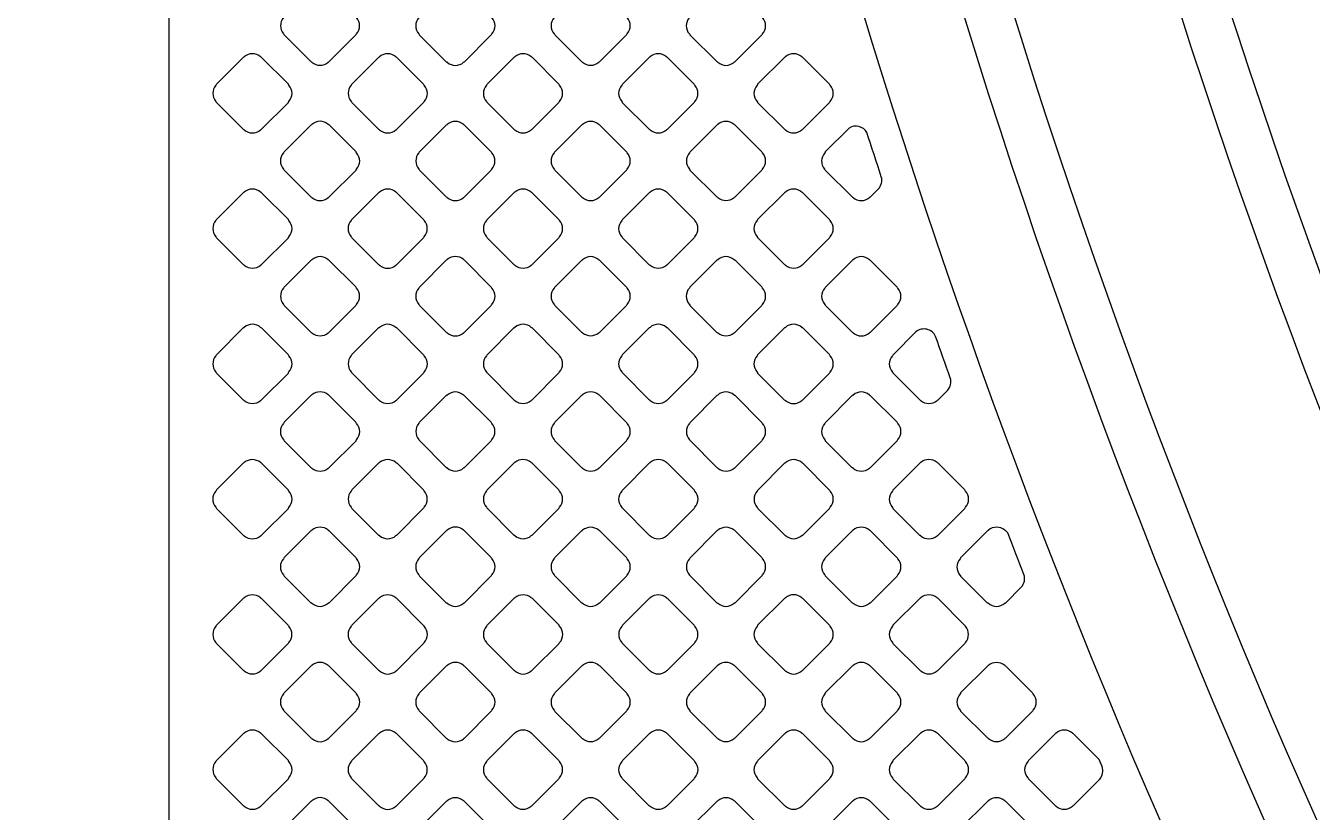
# Model space of a CAD drawing. Extents: x 3811 to 4077, y -444 to -307.
# Drawn here: x 3987.321 to 3989.37, y -382.021 to -380.767 of the extents above; entities that cross this region are included whole.
import ezdxf

# ---------------------------------------------------------------- set-up
doc = ezdxf.new("R2010")
doc.units = 0
doc.layers.add('gbr-dxf', color=7, linetype='Continuous')
doc.layers.add('gbr-outline-dxf', color=2, linetype='Continuous')

msp = doc.modelspace()

# ---------------------------------------------------------------- linework, layer by layer
at = {"layer": 'gbr-dxf', "linetype": 'Continuous'}
for points in [[(3993.6099, -386.9022), (3991.0686, -384.3609, -0.042133), (3991.0645, -384.356, -0.16673), (3988.6028, -377.1817, -0.014135)], [(3988.679, -377.1817, 0.166721), (3991.1243, -384.3089), (3993.665, -386.8495, -0.01212)], [(3993.4269, -387.1704), (3990.7866, -384.53, -0.042015), (3990.7825, -384.5252, -0.166954), (3988.2913, -377.2725, -0.014027)], [(3988.3675, -377.2741, 0.16691), (3990.8424, -384.478), (3993.4788, -387.1145, -0.019676)], [(3993.7833, -386.6367), (3991.2677, -384.1211, -0.042856), (3991.2635, -384.1162, -0.165958), (3988.952, -377.3438, -0.01087)], [(3989.0282, -377.3452, 0.165913), (3991.3235, -384.0691), (3993.8351, -386.5808, -0.019676)], [(3993.9448, -386.3878), (3991.3972, -383.8402, -0.041025), (3991.3892, -383.8307, -0.164875), (3989.2299, -377.4605, -0.009972)], [(3988.1417, -377.5333, 0.012838), (3988.1709, -378.1463, -0.017977), (3988.171, -378.148, 0.148382), (3990.668, -384.6266), (3990.6683, -384.627, 0.019899), (3990.6785, -384.6381, -0.01365), (3990.6793, -384.639), (3990.8889, -384.8486, -0.018805), (3990.8901, -384.8498, 0.111695), (3990.9927, -384.9145, -0.017124), (3990.9942, -384.9151, -0.221605), (3991.1157, -385.0364, -0.020682), (3991.1164, -385.0382, 0.111689), (3991.1812, -385.1408, -0.023293), (3991.1826, -385.1424), (3991.8784, -385.8383, -0.012841)], [(3991.5423, -385.9589), (3990.5294, -385.0365, -0.031164), (3990.5271, -385.0344), (3990.1916, -384.7288, -0.044523), (3990.1883, -384.7258), (3989.2888, -383.9066, -0.035323), (3989.2862, -383.9042), (3987.639, -382.4041, -0.015038), (3987.638, -382.4032, -0.209951), (3987.5494, -382.204, -0.013835), (3987.5494, -382.2029), (3987.5494, -382.1692, -0.022988), (3987.5494, -382.167), (3987.5494, -381.3079, -0.016316), (3987.5494, -381.3064, -0.01633), (3987.5494, -381.3049), (3987.5494, -380.4458, -0.016316)]]:
    msp.add_lwpolyline(points, format="xyb", dxfattribs=at)
for points in [[(3987.7319, -380.7804, -0.104392), (3987.7329, -380.7822), (3987.7753, -380.8246, -0.10046), (3987.777, -380.8256, 0.379451), (3987.8029, -380.8256, -0.096117), (3987.8046, -380.8246), (3987.8471, -380.7821, -0.095796), (3987.8481, -380.7805, 0.378779), (3987.8481, -380.7545, -0.091952), (3987.8472, -380.753), (3987.8045, -380.7104, -0.096527), (3987.8029, -380.7094, 0.37947), (3987.7769, -380.7094, -0.096458), (3987.7753, -380.7104), (3987.7329, -380.7528, -0.096627), (3987.7319, -380.7545, 0.379731)], [(3987.9472, -380.7805, -0.104392), (3987.9483, -380.7823), (3987.9908, -380.8248, -0.100151), (3987.9925, -380.8258, 0.37981), (3988.0185, -380.8258, -0.095956), (3988.0201, -380.8248), (3988.0627, -380.7822, -0.096332), (3988.0637, -380.7805, 0.37981), (3988.0637, -380.7545, -0.108153), (3988.0626, -380.7527), (3988.0201, -380.7102, -0.096111), (3988.0185, -380.7092, 0.379731), (3987.9925, -380.7092, -0.096458), (3987.9909, -380.7102), (3987.9482, -380.7528, -0.096627), (3987.9472, -380.7545, 0.379731)], [(3988.1628, -380.7805, -0.083317), (3988.1637, -380.7819), (3988.2064, -380.8246, -0.096111), (3988.2081, -380.8256, 0.379451), (3988.234, -380.8256, -0.09601), (3988.2356, -380.8246), (3988.2782, -380.7821, -0.095796), (3988.2792, -380.7804, 0.378779), (3988.2792, -380.7545, -0.09601), (3988.2782, -380.7529), (3988.2357, -380.7104, -0.10077), (3988.234, -380.7094, 0.37947), (3988.208, -380.7094, -0.096458), (3988.2064, -380.7104), (3988.1638, -380.7529, -0.096627), (3988.1628, -380.7545, 0.379731)], [(3988.3782, -380.7805, -0.087848), (3988.3791, -380.782), (3988.4219, -380.8247, -0.10046), (3988.4236, -380.8257, 0.37981), (3988.4495, -380.8257, -0.096625), (3988.4512, -380.8247), (3988.4938, -380.7821, -0.096111), (3988.4948, -380.7805, 0.37981), (3988.4948, -380.7545, -0.09253), (3988.4938, -380.7529), (3988.4511, -380.7102, -0.096423), (3988.4495, -380.7093, 0.379731), (3988.4235, -380.7093, -0.096458), (3988.4219, -380.7102), (3988.3792, -380.7529, -0.096627), (3988.3782, -380.7545, 0.379731)], [(3987.624, -380.8882, -0.100082), (3987.625, -380.89), (3987.6676, -380.9325, -0.095895), (3987.6692, -380.9335, 0.378747), (3987.6951, -380.9335, -0.09601), (3987.6968, -380.9325), (3987.7394, -380.8898, -0.096227), (3987.7404, -380.8882, 0.379422), (3987.7404, -380.8622, -0.096458), (3987.7394, -380.8606), (3987.6969, -380.8181, -0.100499), (3987.6952, -380.8171, 0.379731), (3987.6692, -380.8171, -0.096458), (3987.6676, -380.8181), (3987.625, -380.8606, -0.096627), (3987.6241, -380.8623, 0.3795)], [(3987.8396, -380.8881, -0.103999), (3987.8406, -380.8899), (3987.8831, -380.9325, -0.099849), (3987.8848, -380.9335, 0.37889), (3987.9108, -380.9334, -0.096117), (3987.9124, -380.9325), (3987.9549, -380.8899, -0.095895), (3987.9559, -380.8883, 0.379201), (3987.9559, -380.8623, -0.092348), (3987.9549, -380.8608), (3987.9123, -380.8181, -0.096111), (3987.9106, -380.8171, 0.379731), (3987.8846, -380.8171, -0.096458), (3987.883, -380.8181), (3987.8406, -380.8605, -0.096627), (3987.8396, -380.8622, 0.3795)], [(3988.055, -380.8883, -0.096625), (3988.056, -380.89), (3988.0984, -380.9323, -0.107961), (3988.1002, -380.9334, 0.37981), (3988.1262, -380.9334, -0.095956), (3988.1278, -380.9324), (3988.1705, -380.8898, -0.096332), (3988.1714, -380.8882, 0.37981), (3988.1714, -380.8622, -0.10047), (3988.1704, -380.8605), (3988.1281, -380.8181, -0.10399), (3988.1263, -380.8171, 0.379731), (3988.1003, -380.8171, -0.096458), (3988.0987, -380.8181), (3988.056, -380.8607, -0.096627), (3988.055, -380.8624, 0.379731)], [(3988.2705, -380.8882, -0.083317), (3988.2714, -380.8896), (3988.3142, -380.9324, -0.096627), (3988.3159, -380.9334, 0.37981), (3988.3418, -380.9334, -0.096625), (3988.3435, -380.9324), (3988.386, -380.8899, -0.096111), (3988.387, -380.8883, 0.37981), (3988.387, -380.8623, -0.096458), (3988.386, -380.8607), (3988.3434, -380.8181, -0.100499), (3988.3417, -380.8171, 0.379731), (3988.3157, -380.8171, -0.096458), (3988.3141, -380.8181), (3988.2715, -380.8606, -0.096627), (3988.2705, -380.8622, 0.379731)], [(3988.486, -380.8883, -0.087613), (3988.487, -380.8898), (3988.5296, -380.9324, -0.099849), (3988.5313, -380.9334, 0.37889), (3988.5572, -380.9334, -0.096117), (3988.5589, -380.9324), (3988.6015, -380.8898, -0.095895), (3988.6025, -380.8881, 0.379201), (3988.6025, -380.8622, -0.092348), (3988.6015, -380.8606), (3988.559, -380.8181, -0.096111), (3988.5573, -380.8171, 0.379731), (3988.5313, -380.8171, -0.096458), (3988.5297, -380.8181), (3988.487, -380.8607, -0.096627), (3988.4861, -380.8624, 0.3795)], [(3987.7317, -380.996, -0.096625), (3987.7327, -380.9976), (3987.7754, -381.0403, -0.092233), (3987.777, -381.0413, 0.379308), (3987.8029, -381.0413, -0.09601), (3987.8045, -381.0403), (3987.8472, -380.9977, -0.095916), (3987.8482, -380.996, 0.378952), (3987.8482, -380.9701, -0.099971), (3987.8472, -380.9684), (3987.8045, -380.9256, -0.088207), (3987.803, -380.9247, 0.37947), (3987.777, -380.9247, -0.096458), (3987.7754, -380.9257), (3987.7327, -380.9684, -0.096627), (3987.7317, -380.97, 0.379731)], [(3987.9474, -380.9959, -0.104473), (3987.9484, -380.9977), (3987.9908, -381.0402, -0.100073), (3987.9925, -381.0412, 0.378747), (3988.0185, -381.0411, -0.09601), (3988.0201, -381.0402), (3988.0626, -380.9976, -0.096227), (3988.0636, -380.996, 0.379422), (3988.0636, -380.97, -0.09253), (3988.0626, -380.9685), (3988.0201, -380.9259, -0.096423), (3988.0184, -380.9249, 0.379731), (3987.9925, -380.9249, -0.096458), (3987.9908, -380.9259), (3987.9484, -380.9683, -0.096857), (3987.9474, -380.97, 0.3795)], [(3988.1628, -380.996, -0.108153), (3988.1638, -380.9978), (3988.2062, -381.0402, -0.104311), (3988.208, -381.0413, 0.37981), (3988.234, -381.0413, -0.096625), (3988.2356, -381.0403), (3988.2783, -380.9977, -0.096111), (3988.2792, -380.996, 0.37981), (3988.2792, -380.97, -0.104293), (3988.2782, -380.9682), (3988.2358, -380.9259, -0.108515), (3988.2339, -380.9248, 0.379731), (3988.208, -380.9248, -0.096458), (3988.2063, -380.9258), (3988.1638, -380.9683, -0.096627), (3988.1628, -380.97, 0.379731)], [(3988.3784, -380.996, -0.083317), (3988.3792, -380.9974), (3988.4219, -381.0401, -0.096111), (3988.4236, -381.0411, 0.379308), (3988.4495, -381.0411, -0.09601), (3988.4512, -381.0402), (3988.4937, -380.9976, -0.096227), (3988.4947, -380.996, 0.378952), (3988.4947, -380.97, -0.095968), (3988.4937, -380.9684), (3988.4512, -380.9259, -0.10077), (3988.4495, -380.9249, 0.37947), (3988.4235, -380.9249, -0.096458), (3988.4219, -380.9259), (3988.3793, -380.9684, -0.096627), (3988.3784, -380.9701, 0.379731)], [(3988.5937, -380.996, -0.087613), (3988.5946, -380.9975), (3988.6374, -381.0402, -0.100073), (3988.6391, -381.0412, 0.378934), (3988.665, -381.0412, -0.096157), (3988.6667, -381.0403), (3988.6794, -381.0276), (3988.6794, -381.0276, 0.264088), (3988.684, -381.0083, -0.001585), (3988.661, -380.9375, 0.417388), (3988.6326, -380.9305), (3988.5947, -380.9684, -0.096627), (3988.5938, -380.9701, 0.3795)], [(3987.6241, -381.1037, -0.096625), (3987.625, -381.1053), (3987.6677, -381.148, -0.092233), (3987.6693, -381.1489, 0.37981), (3987.6953, -381.1489, -0.095956), (3987.6969, -381.148), (3987.7394, -381.1055, -0.096332), (3987.7404, -381.1038, 0.37981), (3987.7404, -381.0779, -0.10047), (3987.7394, -381.0761), (3987.6969, -381.0337, -0.10399), (3987.6951, -381.0326, 0.379731), (3987.6691, -381.0326, -0.096458), (3987.6675, -381.0336), (3987.625, -381.076, -0.096627), (3987.6241, -381.0777, 0.379731)], [(3987.8395, -381.1038, -0.100076), (3987.8405, -381.1055), (3987.8831, -381.148, -0.096328), (3987.8847, -381.149, 0.379422), (3987.9107, -381.1489, -0.095973), (3987.9123, -381.148), (3987.9549, -381.1053, -0.096332), (3987.9559, -381.1037, 0.379308), (3987.9559, -381.0778, -0.095968), (3987.9549, -381.0761), (3987.9124, -381.0336, -0.100093), (3987.9107, -381.0326, 0.37947), (3987.8848, -381.0326, -0.096723), (3987.8831, -381.0336), (3987.8406, -381.0762, -0.096627), (3987.8396, -381.0778, 0.379357)], [(3988.055, -381.1037, -0.092139), (3988.056, -381.1053), (3988.0986, -381.1479, -0.104264), (3988.1004, -381.1489, 0.37981), (3988.1263, -381.1489, -0.096625), (3988.128, -381.1479), (3988.1705, -381.1055, -0.096111), (3988.1714, -381.1038, 0.37981), (3988.1714, -381.0778, -0.088014), (3988.1705, -381.0764), (3988.1277, -381.0336, -0.092623), (3988.1261, -381.0326, 0.379731), (3988.1002, -381.0326, -0.096458), (3988.0985, -381.0336), (3988.056, -381.0761, -0.096627), (3988.055, -381.0778, 0.379731)], [(3988.2705, -381.1039, -0.096625), (3988.2715, -381.1055), (3988.3139, -381.1479, -0.107961), (3988.3158, -381.1489, 0.37981), (3988.3417, -381.1489, -0.095956), (3988.3434, -381.1479), (3988.386, -381.1053, -0.096332), (3988.387, -381.1037, 0.37981), (3988.387, -381.0777, -0.10047), (3988.386, -381.076), (3988.3436, -381.0336, -0.10399), (3988.3418, -381.0326, 0.379731), (3988.3158, -381.0326, -0.096458), (3988.3142, -381.0336), (3988.2715, -381.0762, -0.096627), (3988.2705, -381.0779, 0.379731)], [(3988.4861, -381.1037, -0.083317), (3988.4869, -381.1051), (3988.5298, -381.1479, -0.096111), (3988.5314, -381.1489, 0.379308), (3988.5573, -381.1489, -0.09601), (3988.559, -381.148), (3988.6015, -381.1054, -0.096227), (3988.6025, -381.1038, 0.378952), (3988.6025, -381.0779, -0.095968), (3988.6015, -381.0762), (3988.5589, -381.0336, -0.10077), (3988.5572, -381.0326, 0.37947), (3988.5312, -381.0326, -0.096458), (3988.5296, -381.0336), (3988.487, -381.0761, -0.096627), (3988.4861, -381.0778, 0.379731)], [(3987.7319, -381.2115, -0.095968), (3987.7328, -381.2131), (3987.7754, -381.2557, -0.092398), (3987.777, -381.2567, 0.378952), (3987.8029, -381.2567, -0.095506), (3987.8046, -381.2557), (3987.8471, -381.2132, -0.096227), (3987.8481, -381.2115, 0.379422), (3987.8481, -381.1856, -0.100399), (3987.8471, -381.1838), (3987.8047, -381.1415, -0.10437), (3987.8029, -381.1404, 0.379731), (3987.7769, -381.1404, -0.096458), (3987.7753, -381.1414), (3987.7329, -381.1839, -0.096627), (3987.7319, -381.1855, 0.379357)], [(3987.9472, -381.2115, -0.096475), (3987.9482, -381.2132), (3987.9909, -381.2558, -0.092289), (3987.9925, -381.2568, 0.37981), (3988.0185, -381.2568, -0.096625), (3988.0201, -381.2558), (3988.0627, -381.2132, -0.096111), (3988.0637, -381.2116, 0.37981), (3988.0637, -381.1856, -0.100585), (3988.0627, -381.1839), (3988.02, -381.1412, -0.088202), (3988.0185, -381.1402, 0.379731), (3987.9925, -381.1402, -0.096458), (3987.9909, -381.1412), (3987.9482, -381.1839, -0.096627), (3987.9472, -381.1855, 0.379731)], [(3988.1628, -381.2115, -0.092162), (3988.1638, -381.2131), (3988.2063, -381.2556, -0.103673), (3988.2081, -381.2566, 0.37889), (3988.234, -381.2566, -0.096117), (3988.2356, -381.2557), (3988.2782, -381.2131, -0.095895), (3988.2792, -381.2115, 0.379201), (3988.2791, -381.1855, -0.087784), (3988.2782, -381.1841), (3988.2355, -381.1414, -0.092233), (3988.234, -381.1404, 0.379731), (3988.208, -381.1404, -0.096458), (3988.2064, -381.1414), (3988.1638, -381.1839, -0.096627), (3988.1628, -381.1856, 0.3795)], [(3988.3782, -381.2116, -0.096625), (3988.3792, -381.2132), (3988.4217, -381.2557, -0.107961), (3988.4236, -381.2567, 0.37981), (3988.4495, -381.2567, -0.095956), (3988.4512, -381.2558), (3988.4938, -381.2131, -0.096332), (3988.4948, -381.2115, 0.37981), (3988.4948, -381.1855, -0.10047), (3988.4938, -381.1838), (3988.4513, -381.1413, -0.10399), (3988.4495, -381.1403, 0.379731), (3988.4235, -381.1403, -0.096458), (3988.4219, -381.1413), (3988.3792, -381.1839, -0.096627), (3988.3782, -381.1856, 0.379731)], [(3988.5939, -381.2116, -0.083328), (3988.5948, -381.213), (3988.6376, -381.2558, -0.096332), (3988.6392, -381.2567, 0.379451), (3988.6652, -381.2568, -0.096117), (3988.6668, -381.2558), (3988.7094, -381.2132, -0.095796), (3988.7103, -381.2116, 0.378779), (3988.7103, -381.1857, -0.09601), (3988.7094, -381.184), (3988.6667, -381.1414, -0.10077), (3988.665, -381.1404, 0.37947), (3988.639, -381.1404, -0.096458), (3988.6374, -381.1414), (3988.5949, -381.1839, -0.096627), (3988.5939, -381.1856, 0.379731)], [(3987.624, -381.3193, -0.107964), (3987.6251, -381.3212), (3987.6674, -381.3635, -0.103923), (3987.6692, -381.3645, 0.378747), (3987.6951, -381.3645, -0.09601), (3987.6968, -381.3635), (3987.7394, -381.3209, -0.096227), (3987.7404, -381.3192, 0.379422), (3987.7404, -381.2933, -0.10451), (3987.7393, -381.2915), (3987.6971, -381.2492, -0.107961), (3987.6952, -381.2481, 0.379731), (3987.6692, -381.2481, -0.096458), (3987.6676, -381.2491), (3987.625, -381.2917, -0.096627), (3987.6241, -381.2933, 0.3795)], [(3987.8396, -381.2932, 0.379249), (3987.8396, -381.3192, -0.096475), (3987.8406, -381.3208), (3987.8832, -381.3635, -0.092289), (3987.8848, -381.3645, 0.37981), (3987.9108, -381.3645, -0.096625), (3987.9124, -381.3635), (3987.9549, -381.321, -0.096111), (3987.9559, -381.3194, 0.379451), (3987.9559, -381.2934, -0.100402), (3987.9549, -381.2917), (3987.9124, -381.2491, -0.104101), (3987.9106, -381.2481, 0.378939), (3987.8847, -381.2481, -0.096614), (3987.883, -381.2491), (3987.8405, -381.2916, -0.096195)], [(3988.055, -381.3194, -0.087946), (3988.0559, -381.3208), (3988.0985, -381.3635, -0.100093), (3988.1002, -381.3645, 0.379422), (3988.1262, -381.3644, -0.096625), (3988.1278, -381.3635), (3988.1705, -381.3208, -0.096111), (3988.1714, -381.3192, 0.379308), (3988.1715, -381.2933, -0.092315), (3988.1705, -381.2917), (3988.1279, -381.2491, -0.096527), (3988.1263, -381.2481, 0.37947), (3988.1003, -381.2481, -0.096458), (3988.0987, -381.2491), (3988.056, -381.2918, -0.096627), (3988.055, -381.2934, 0.379357)], [(3988.2705, -381.3192, -0.092162), (3988.2715, -381.3208), (3988.3141, -381.3634, -0.103673), (3988.3159, -381.3645, 0.37889), (3988.3418, -381.3645, -0.096117), (3988.3435, -381.3635), (3988.386, -381.3209, -0.095895), (3988.387, -381.3193, 0.379201), (3988.387, -381.2934, -0.087784), (3988.386, -381.2919), (3988.3432, -381.2491, -0.092233), (3988.3417, -381.2481, 0.379731), (3988.3157, -381.2481, -0.096458), (3988.3141, -381.2491), (3988.2715, -381.2916, -0.096627), (3988.2705, -381.2933, 0.3795)], [(3988.4861, -381.3194, -0.096625), (3988.487, -381.321), (3988.5295, -381.3635, -0.107817), (3988.5314, -381.3646, 0.37981), (3988.5574, -381.3646, -0.096625), (3988.559, -381.3636), (3988.6016, -381.321, -0.096111), (3988.6026, -381.3193, 0.37981), (3988.6026, -381.2934, -0.100399), (3988.6016, -381.2916), (3988.5591, -381.2491, -0.10437), (3988.5573, -381.2481, 0.379731), (3988.5313, -381.2481, -0.096458), (3988.5297, -381.2491), (3988.487, -381.2918, -0.096627), (3988.4861, -381.2934, 0.379731)], [(3988.7017, -381.3194, -0.083636), (3988.7026, -381.3208), (3988.7453, -381.3635, -0.096539), (3988.7469, -381.3645, 0.378676), (3988.7729, -381.3645, -0.096261), (3988.7745, -381.3635), (3988.7895, -381.3485, 0.270693), (3988.7939, -381.3288, -0.0015), (3988.7704, -381.2626, 0.496492), (3988.7392, -381.2552), (3988.7027, -381.2918, -0.096857), (3988.7017, -381.2934, 0.3795)], [(3987.7317, -381.427, -0.104392), (3987.7328, -381.4288), (3987.7752, -381.4713, -0.100151), (3987.777, -381.4723, 0.37981), (3987.8029, -381.4723, -0.095956), (3987.8046, -381.4713), (3987.8472, -381.4287, -0.096111), (3987.8482, -381.4271, 0.37981), (3987.8482, -381.4011, -0.108195), (3987.8471, -381.3992), (3987.8046, -381.3567, -0.096857), (3987.803, -381.3558, 0.379731), (3987.777, -381.3558, -0.096458), (3987.7754, -381.3567), (3987.7327, -381.3994, -0.096627), (3987.7317, -381.4011, 0.379731)], [(3987.9474, -381.427, -0.096625), (3987.9484, -381.4286), (3987.9909, -381.4712, -0.092233), (3987.9925, -381.4722, 0.37981), (3988.0185, -381.4722, -0.095956), (3988.0201, -381.4712), (3988.0626, -381.4287, -0.096332), (3988.0636, -381.427, 0.37981), (3988.0636, -381.4011, -0.10047), (3988.0626, -381.3994), (3988.0202, -381.357, -0.10399), (3988.0184, -381.356, 0.379731), (3987.9925, -381.356, -0.096458), (3987.9908, -381.3569), (3987.9484, -381.3994, -0.096627), (3987.9474, -381.401, 0.379731)], [(3988.1628, -381.401, 0.37947), (3988.1628, -381.427, -0.100399), (3988.1638, -381.4287), (3988.2064, -381.4713, -0.096627), (3988.208, -381.4723, 0.37981), (3988.234, -381.4723, -0.096625), (3988.2356, -381.4713), (3988.2783, -381.4287, -0.096111), (3988.2792, -381.427, 0.379308), (3988.2793, -381.4011, -0.096507), (3988.2783, -381.3995), (3988.2357, -381.3568, -0.10077), (3988.2339, -381.3558, 0.379), (3988.208, -381.3558, -0.095968), (3988.2064, -381.3568), (3988.1638, -381.3994, -0.096527)], [(3988.3783, -381.4271, -0.092052), (3988.3793, -381.4286), (3988.4219, -381.4713, -0.103923), (3988.4237, -381.4723, 0.378747), (3988.4496, -381.4723, -0.09601), (3988.4513, -381.4713), (3988.4938, -381.4288, -0.096227), (3988.4948, -381.4271, 0.379422), (3988.4948, -381.4012, -0.088014), (3988.4939, -381.3997), (3988.4511, -381.3569, -0.092233), (3988.4495, -381.3559, 0.379731), (3988.4235, -381.3559, -0.096458), (3988.4219, -381.3569), (3988.3793, -381.3995, -0.096627), (3988.3784, -381.4011, 0.3795)], [(3988.5939, -381.4272, -0.096117), (3988.5948, -381.4288), (3988.6373, -381.4712, -0.10771), (3988.6391, -381.4723, 0.379201), (3988.6651, -381.4723, -0.095956), (3988.6667, -381.4713), (3988.7093, -381.4287, -0.096332), (3988.7103, -381.427, 0.379308), (3988.7103, -381.4011, -0.100076), (3988.7093, -381.3994), (3988.6669, -381.357, -0.10417), (3988.6651, -381.3559, 0.37947), (3988.6392, -381.3559, -0.096458), (3988.6375, -381.3569), (3988.5949, -381.3996, -0.096627), (3988.5939, -381.4012, 0.3795)], [(3987.6239, -381.5348, -0.104392), (3987.625, -381.5366), (3987.6674, -381.5791, -0.100151), (3987.6692, -381.5801, 0.37981), (3987.6951, -381.5801, -0.095956), (3987.6968, -381.5791), (3987.7394, -381.5365, -0.096332), (3987.7404, -381.5349, 0.37981), (3987.7404, -381.5089, -0.092348), (3987.7394, -381.5073), (3987.6967, -381.4646, -0.096111), (3987.6951, -381.4637, 0.379731), (3987.6691, -381.4637, -0.096458), (3987.6675, -381.4646), (3987.6249, -381.5072, -0.096627), (3987.6239, -381.5089, 0.379731)], [(3987.8396, -381.5348, -0.108195), (3987.8406, -381.5367), (3987.8829, -381.579, -0.10437), (3987.8847, -381.58, 0.37981), (3987.9107, -381.58, -0.095956), (3987.9123, -381.579), (3987.9549, -381.5364, -0.096332), (3987.9559, -381.5347, 0.37981), (3987.9559, -381.5088, -0.104392), (3987.9549, -381.507), (3987.9126, -381.4647, -0.107961), (3987.9107, -381.4637, 0.379731), (3987.8848, -381.4637, -0.096458), (3987.8831, -381.4646), (3987.8406, -381.5072, -0.096857), (3987.8396, -381.5089, 0.379731)], [(3988.055, -381.5348, -0.083317), (3988.0559, -381.5362), (3988.0987, -381.579, -0.096111), (3988.1004, -381.58, 0.37981), (3988.1263, -381.58, -0.095956), (3988.128, -381.579), (3988.1705, -381.5365, -0.096332), (3988.1714, -381.5348, 0.37981), (3988.1714, -381.5089, -0.096625), (3988.1705, -381.5072), (3988.1279, -381.4646, -0.100151), (3988.1261, -381.4636, 0.379731), (3988.1002, -381.4636, -0.096458), (3988.0985, -381.4646), (3988.056, -381.5072, -0.096627), (3988.055, -381.5088, 0.379731)], [(3988.2705, -381.5089, 0.37947), (3988.2705, -381.5349, -0.088014), (3988.2715, -381.5364), (3988.3142, -381.5791, -0.100499), (3988.3159, -381.5801, 0.37981), (3988.3418, -381.5801, -0.095956), (3988.3435, -381.5791), (3988.3861, -381.5365, -0.096332), (3988.3871, -381.5348, 0.379308), (3988.3871, -381.5089, -0.092052), (3988.3862, -381.5073), (3988.3434, -381.4646, -0.096328), (3988.3418, -381.4636, 0.379), (3988.3159, -381.4636, -0.096507), (3988.3142, -381.4646), (3988.2715, -381.5073, -0.096527)], [(3988.4862, -381.5349, -0.092139), (3988.4871, -381.5365), (3988.5296, -381.5789, -0.104264), (3988.5314, -381.58, 0.379451), (3988.5573, -381.58, -0.096117), (3988.559, -381.579), (3988.6015, -381.5365, -0.095796), (3988.6025, -381.5348, 0.378779), (3988.6025, -381.5089, -0.087715), (3988.6016, -381.5074), (3988.5589, -381.4647, -0.092456), (3988.5573, -381.4637, 0.37947), (3988.5313, -381.4638, -0.096458), (3988.5297, -381.4647), (3988.4872, -381.5073, -0.096627), (3988.4862, -381.5089, 0.379731)], [(3988.7016, -381.5349, -0.095968), (3988.7025, -381.5365), (3988.745, -381.579, -0.107982), (3988.7469, -381.5801, 0.378777), (3988.7728, -381.5801, -0.095862), (3988.7745, -381.5791), (3988.8172, -381.5365, -0.095895), (3988.8181, -381.5348, 0.378387), (3988.8182, -381.5089, -0.09937), (3988.8172, -381.5072), (3988.7746, -381.4646, -0.103673), (3988.7728, -381.4636, 0.379347), (3988.7469, -381.4636, -0.096458), (3988.7452, -381.4646), (3988.7026, -381.5073, -0.096627), (3988.7016, -381.5089, 0.379357)], [(3987.7317, -381.6426, -0.103956), (3987.7328, -381.6444), (3987.7752, -381.6868, -0.100401), (3987.7769, -381.6878, 0.378952), (3987.8028, -381.6878, -0.095866), (3987.8044, -381.6869), (3987.8471, -381.6442, -0.096227), (3987.8481, -381.6426, 0.379422), (3987.8481, -381.6166, -0.09253), (3987.8471, -381.615), (3987.8046, -381.5725, -0.096423), (3987.8029, -381.5715, 0.379731), (3987.7769, -381.5715, -0.096458), (3987.7753, -381.5725), (3987.7327, -381.615, -0.096627), (3987.7317, -381.6167, 0.379357)], [(3987.9472, -381.6425, -0.104392), (3987.9483, -381.6443), (3987.9908, -381.6868, -0.100151), (3987.9925, -381.6878, 0.37981), (3988.0185, -381.6878, -0.095956), (3988.0201, -381.6869), (3988.0627, -381.6442, -0.096332), (3988.0637, -381.6426, 0.37981), (3988.0637, -381.6166, -0.108153), (3988.0626, -381.6148), (3988.0201, -381.5723, -0.096111), (3988.0185, -381.5713, 0.379731), (3987.9925, -381.5713, -0.096458), (3987.9909, -381.5723), (3987.9482, -381.6149, -0.096627), (3987.9472, -381.6166, 0.379731)], [(3988.1629, -381.6425, -0.096625), (3988.1639, -381.6442), (3988.2066, -381.6869, -0.092072), (3988.2082, -381.6878, 0.37981), (3988.2341, -381.6878, -0.096625), (3988.2358, -381.6868), (3988.2783, -381.6443, -0.096111), (3988.2792, -381.6427, 0.37981), (3988.2792, -381.6167, -0.100399), (3988.2782, -381.615), (3988.2357, -381.5725, -0.10437), (3988.2339, -381.5715, 0.379731), (3988.208, -381.5715, -0.096458), (3988.2063, -381.5725), (3988.1639, -381.6149, -0.096627), (3988.1629, -381.6165, 0.379731)], [(3988.3784, -381.6427, -0.087784), (3988.3793, -381.6442), (3988.4218, -381.6868, -0.100476), (3988.4236, -381.6878, 0.37981), (3988.4495, -381.6878, -0.096625), (3988.4512, -381.6868), (3988.4938, -381.6442, -0.096111), (3988.4948, -381.6425, 0.37981), (3988.4948, -381.6166, -0.09253), (3988.4938, -381.615), (3988.4513, -381.5724, -0.096423), (3988.4496, -381.5715, 0.379731), (3988.4237, -381.5715, -0.096458), (3988.422, -381.5724), (3988.3793, -381.6151, -0.096627), (3988.3784, -381.6168, 0.379731)], [(3988.5939, -381.6426, -0.092162), (3988.5948, -381.6441), (3988.6374, -381.6868, -0.103673), (3988.6392, -381.6878, 0.378604), (3988.6651, -381.6878, -0.095862), (3988.6668, -381.6868), (3988.7093, -381.6443, -0.095895), (3988.7103, -381.6426, 0.378387), (3988.7103, -381.6167, -0.087225), (3988.7094, -381.6152), (3988.6666, -381.5724, -0.09197), (3988.665, -381.5714, 0.379347), (3988.639, -381.5715, -0.096458), (3988.6374, -381.5724), (3988.5949, -381.615, -0.096627), (3988.5939, -381.6166, 0.3795)], [(3988.8093, -381.6427, -0.095383), (3988.8103, -381.6443), (3988.8528, -381.6868, -0.107681), (3988.8547, -381.6878, 0.378503), (3988.8806, -381.6878, -0.096031), (3988.8822, -381.6868), (3988.907, -381.6621), (3988.907, -381.662, 0.277846), (3988.9112, -381.6418, -0.001513), (3988.8856, -381.5756), (3988.8825, -381.5725, -0.105123), (3988.8806, -381.5715, 0.379106), (3988.8547, -381.5714, -0.096377), (3988.8531, -381.5724), (3988.8103, -381.6151, -0.096195), (3988.8094, -381.6168, 0.378316)], [(3987.624, -381.7244, 0.37947), (3987.6241, -381.7503, -0.10047), (3987.6251, -381.7521), (3987.6675, -381.7945, -0.096111), (3987.6692, -381.7955, 0.379308), (3987.6951, -381.7955, -0.09601), (3987.6968, -381.7946), (3987.7393, -381.752, -0.096227), (3987.7403, -381.7504, 0.379422), (3987.7403, -381.7244, -0.096458), (3987.7393, -381.7228), (3987.6968, -381.6803, -0.100499), (3987.6951, -381.6793, 0.379357), (3987.6691, -381.6793, -0.096507), (3987.6675, -381.6803), (3987.625, -381.7227, -0.096423)], [(3987.8394, -381.7244, 0.379249), (3987.8394, -381.7503, -0.104392), (3987.8405, -381.7521), (3987.883, -381.7946, -0.100151), (3987.8847, -381.7956, 0.379308), (3987.9106, -381.7957, -0.09601), (3987.9123, -381.7947), (3987.9549, -381.752, -0.096227), (3987.9559, -381.7504, 0.379422), (3987.9559, -381.7244, -0.09253), (3987.9549, -381.7229), (3987.9123, -381.6802, -0.096627), (3987.9106, -381.6792, 0.3795), (3987.8847, -381.6792, -0.096614), (3987.883, -381.6801), (3987.8404, -381.7227, -0.096195)], [(3988.055, -381.7504, -0.096475), (3988.056, -381.7521), (3988.0985, -381.7946, -0.108174), (3988.1004, -381.7956, 0.37981), (3988.1263, -381.7956, -0.096625), (3988.128, -381.7946), (3988.1706, -381.752, -0.096111), (3988.1716, -381.7504, 0.37981), (3988.1716, -381.7244, -0.100399), (3988.1706, -381.7227), (3988.1281, -381.6802, -0.10437), (3988.1263, -381.6792, 0.379731), (3988.1003, -381.6792, -0.096458), (3988.0987, -381.6801), (3988.056, -381.7228, -0.096627), (3988.055, -381.7244, 0.379731)], [(3988.2706, -381.7245, 0.378939), (3988.2706, -381.7504, -0.083226), (3988.2715, -381.7518), (3988.3143, -381.7945, -0.095895), (3988.3159, -381.7955, 0.37889), (3988.3418, -381.7955, -0.096157), (3988.3435, -381.7945), (3988.386, -381.752, -0.096332), (3988.387, -381.7504, 0.37981), (3988.387, -381.7244, -0.096475), (3988.386, -381.7228), (3988.3435, -381.6803, -0.100093), (3988.3418, -381.6793, 0.379228), (3988.3158, -381.6793, -0.096614), (3988.3142, -381.6802), (3988.2716, -381.7228, -0.096539)], [(3988.486, -381.7245, 0.37947), (3988.4861, -381.7504, -0.088014), (3988.487, -381.7519), (3988.5296, -381.7946, -0.101196), (3988.5314, -381.7956, 0.378966), (3988.5573, -381.7956, -0.095528), (3988.5589, -381.7946), (3988.6016, -381.7519, -0.095686), (3988.6026, -381.7503, 0.378381), (3988.6026, -381.7244, -0.092052), (3988.6017, -381.7228), (3988.5589, -381.6801, -0.096527), (3988.5573, -381.6791, 0.379), (3988.5314, -381.6791, -0.095968), (3988.5297, -381.6801), (3988.487, -381.7228, -0.096527)], [(3988.7017, -381.7244, 0.378954), (3988.7017, -381.7504, -0.091476), (3988.7026, -381.7519), (3988.7452, -381.7945, -0.104101), (3988.747, -381.7955, 0.378702), (3988.7729, -381.7955, -0.095487), (3988.7745, -381.7946), (3988.8171, -381.752, -0.095987), (3988.818, -381.7503, 0.379109), (3988.818, -381.7244, -0.088442), (3988.8171, -381.7229), (3988.7744, -381.6802, -0.092233), (3988.7728, -381.6793, 0.379057), (3988.7469, -381.6792, -0.095862), (3988.7452, -381.6802), (3988.7026, -381.7228, -0.095895)], [(3987.7317, -381.8321, 0.379249), (3987.7317, -381.858, -0.10047), (3987.7328, -381.8598), (3987.7753, -381.9024, -0.096111), (3987.777, -381.9033, 0.379308), (3987.8029, -381.9034, -0.09601), (3987.8046, -381.9024), (3987.8471, -381.8598, -0.096227), (3987.8481, -381.8582, 0.379422), (3987.8481, -381.8322, -0.096458), (3987.8471, -381.8306), (3987.8045, -381.788, -0.100824), (3987.8028, -381.787, 0.3795), (3987.7768, -381.787, -0.096614), (3987.7752, -381.788), (3987.7327, -381.8304, -0.096195)], [(3987.9472, -381.8322, 0.378939), (3987.9472, -381.8582, -0.100082), (3987.9482, -381.8599), (3987.9909, -381.9025, -0.096227), (3987.9925, -381.9035, 0.379201), (3988.0185, -381.9035, -0.095956), (3988.0201, -381.9025), (3988.0627, -381.8599, -0.096332), (3988.0637, -381.8582, 0.37981), (3988.0637, -381.8323, -0.096475), (3988.0627, -381.8306), (3988.0199, -381.7878, -0.083596), (3988.0185, -381.7869, 0.3795), (3987.9926, -381.7869, -0.096614), (3987.9909, -381.7879), (3987.9482, -381.8306, -0.096539)], [(3988.1629, -381.8322, 0.37947), (3988.1629, -381.8582, -0.108195), (3988.164, -381.86), (3988.2062, -381.9023, -0.10437), (3988.208, -381.9033, 0.37981), (3988.234, -381.9033, -0.095956), (3988.2356, -381.9024), (3988.2783, -381.8597, -0.096332), (3988.2792, -381.8581, 0.379308), (3988.2793, -381.8321, -0.104185), (3988.2782, -381.8303), (3988.2359, -381.788, -0.108196), (3988.2341, -381.787, 0.379), (3988.2081, -381.787, -0.095968), (3988.2065, -381.788), (3988.1639, -381.8306, -0.096527)], [(3988.3784, -381.8581, -0.083317), (3988.3792, -381.8595), (3988.422, -381.9023, -0.096857), (3988.4237, -381.9033, 0.379057), (3988.4496, -381.9033, -0.096031), (3988.4512, -381.9023), (3988.4938, -381.8598, -0.096206), (3988.4948, -381.8581, 0.378304), (3988.4948, -381.8322, -0.095383), (3988.4938, -381.8306), (3988.4512, -381.788, -0.100401), (3988.4495, -381.787, 0.37947), (3988.4235, -381.787, -0.096458), (3988.4219, -381.788), (3988.3793, -381.8305, -0.096627), (3988.3784, -381.8321, 0.379731)], [(3988.5938, -381.8323, 0.378856), (3988.5938, -381.8582, -0.087715), (3988.5947, -381.8597), (3988.6374, -381.9024, -0.100442), (3988.6391, -381.9034, 0.378702), (3988.6651, -381.9034, -0.095883), (3988.6667, -381.9024), (3988.7094, -381.8597, -0.095987), (3988.7104, -381.8581, 0.378553), (3988.7104, -381.8321, -0.092052), (3988.7094, -381.8306), (3988.6667, -381.7879, -0.096527), (3988.6651, -381.7869, 0.378825), (3988.6392, -381.7869, -0.096355), (3988.6375, -381.7879), (3988.5948, -381.8306, -0.096509)], [(3988.8094, -381.8322, 0.378698), (3988.8094, -381.8581, -0.092061), (3988.8103, -381.8597), (3988.853, -381.9023, -0.104246), (3988.8548, -381.9033, 0.379422), (3988.8807, -381.9033, -0.095956), (3988.8824, -381.9023), (3988.9248, -381.8598, -0.096332), (3988.9258, -381.8582, 0.37975), (3988.9258, -381.8322, -0.08798), (3988.9249, -381.8307), (3988.8821, -381.7879, -0.092398), (3988.8805, -381.787, 0.37888), (3988.8546, -381.787, -0.095883), (3988.853, -381.7879), (3988.8104, -381.8305, -0.096742)], [(3987.6241, -381.9657, -0.096625), (3987.625, -381.9674), (3987.6677, -382.0101, -0.092233), (3987.6693, -382.011, 0.37981), (3987.6953, -382.011, -0.095956), (3987.6969, -382.01), (3987.7394, -381.9676, -0.096332), (3987.7404, -381.9659, 0.37981), (3987.7404, -381.9399, -0.10047), (3987.7394, -381.9382), (3987.6969, -381.8957, -0.10399), (3987.6951, -381.8947, 0.379731), (3987.6691, -381.8947, -0.096458), (3987.6675, -381.8957), (3987.625, -381.9381, -0.096627), (3987.6241, -381.9398, 0.379731)], [(3987.8395, -381.9399, 0.379249), (3987.8396, -381.9659, -0.10047), (3987.8406, -381.9676), (3987.8832, -382.0102, -0.096332), (3987.8848, -382.0112, 0.379451), (3987.9108, -382.0112, -0.096117), (3987.9124, -382.0102), (3987.9549, -381.9677, -0.095895), (3987.9559, -381.966, 0.379201), (3987.9559, -381.9401, -0.096625), (3987.9549, -381.9384), (3987.9123, -381.8958, -0.100476), (3987.9106, -381.8948, 0.3795), (3987.8847, -381.8948, -0.096614), (3987.883, -381.8958), (3987.8405, -381.9383, -0.096195)], [(3988.055, -381.966, -0.092052), (3988.0559, -381.9676), (3988.0985, -382.0101, -0.104246), (3988.1002, -382.0111, 0.378952), (3988.1262, -382.0112, -0.095866), (3988.1278, -382.0102), (3988.1705, -381.9675, -0.096227), (3988.1715, -381.9659, 0.379422), (3988.1714, -381.9399, -0.088014), (3988.1705, -381.9384), (3988.1278, -381.8958, -0.092233), (3988.1263, -381.8948, 0.379731), (3988.1003, -381.8948, -0.096458), (3988.0987, -381.8958), (3988.056, -381.9384, -0.096627), (3988.055, -381.9401, 0.379357)], [(3988.2705, -381.9659, -0.096625), (3988.2715, -381.9676), (3988.3139, -382.01, -0.108515), (3988.3158, -382.0111, 0.378966), (3988.3417, -382.0111, -0.095781), (3988.3434, -382.0101), (3988.3861, -381.9674, -0.095824), (3988.3871, -381.9658, 0.378431), (3988.3871, -381.9399, -0.099879), (3988.3861, -381.9382), (3988.3436, -381.8957, -0.103673), (3988.3418, -381.8947, 0.379347), (3988.3158, -381.8947, -0.096458), (3988.3142, -381.8957), (3988.2715, -381.9383, -0.096627), (3988.2705, -381.94, 0.379731)], [(3988.4861, -381.9399, 0.378884), (3988.4861, -381.9659, -0.083636), (3988.487, -381.9673), (3988.5298, -382.0101, -0.096212), (3988.5314, -382.011, 0.379496), (3988.5574, -382.0111, -0.095973), (3988.559, -382.0101), (3988.6016, -381.9675, -0.095987), (3988.6025, -381.9659, 0.379109), (3988.6025, -381.94, -0.096723), (3988.6015, -381.9383), (3988.559, -381.8958, -0.100519), (3988.5573, -381.8948, 0.379106), (3988.5313, -381.8947, -0.096528), (3988.5297, -381.8957), (3988.4871, -381.9383, -0.096509)], [(3988.7016, -381.94, 0.379082), (3988.7016, -381.966, -0.088346), (3988.7025, -381.9675), (3988.7452, -382.0101, -0.100824), (3988.7469, -382.0111, 0.37981), (3988.7729, -382.0111, -0.096625), (3988.7745, -382.0101), (3988.8171, -381.9675, -0.096111), (3988.8181, -381.9659, 0.37975), (3988.8181, -381.9399, -0.09253), (3988.8172, -381.9383), (3988.7745, -381.8957, -0.096527), (3988.7728, -381.8947, 0.378945), (3988.7469, -381.8947, -0.095968), (3988.7453, -381.8957), (3988.7025, -381.9384, -0.095895)], [(3988.9172, -381.9659, -0.092052), (3988.9182, -381.9675), (3988.9607, -382.01, -0.103923), (3988.9625, -382.011, 0.378867), (3988.9884, -382.011, -0.09601), (3988.99, -382.01), (3989.0318, -381.9683, 0.278375), (3989.0357, -381.948), (3989.031, -381.9369), (3988.9899, -381.8958, -0.092233), (3988.9884, -381.8948, 0.379731), (3988.9624, -381.8948, -0.096458), (3988.9607, -381.8958), (3988.9182, -381.9383, -0.096627), (3988.9172, -381.94, 0.3795)], [(3987.7318, -382.0736, -0.092052), (3987.7328, -382.0751), (3987.7756, -382.118, -0.08752), (3987.7771, -382.1189, 0.378747), (3987.803, -382.1189, -0.09601), (3987.8047, -382.1179), (3987.8472, -382.0754, -0.095916), (3987.8482, -382.0737, 0.379422), (3987.8482, -382.0478, -0.104392), (3987.8471, -382.046), (3987.8046, -382.0034, -0.092233), (3987.803, -382.0024, 0.379731), (3987.777, -382.0024, -0.096458), (3987.7754, -382.0034), (3987.7328, -382.046, -0.096627), (3987.7319, -382.0476, 0.3795)], [(3987.9474, -382.0737, -0.100082), (3987.9484, -382.0754), (3987.9909, -382.1179, -0.095895), (3987.9925, -382.1189, 0.378747), (3988.0185, -382.1189, -0.09601), (3988.0201, -382.1179), (3988.0626, -382.0754, -0.096227), (3988.0636, -382.0737, 0.379422), (3988.0636, -382.0478, -0.096458), (3988.0626, -382.0461), (3988.0202, -382.0037, -0.100499), (3988.0184, -382.0026, 0.379731), (3987.9925, -382.0026, -0.096458), (3987.9908, -382.0036), (3987.9484, -382.0461, -0.096627), (3987.9474, -382.0477, 0.3795)], [(3988.1628, -382.0477, 0.378939), (3988.1628, -382.0737, -0.103999), (3988.1638, -382.0755), (3988.2063, -382.1179, -0.099849), (3988.208, -382.1189, 0.378664), (3988.2339, -382.1189, -0.095862), (3988.2355, -382.118), (3988.2782, -382.0753, -0.096036), (3988.2792, -382.0736, 0.37829), (3988.2792, -382.0477, -0.091854), (3988.2783, -382.0462), (3988.2356, -382.0035, -0.095796), (3988.2339, -382.0025, 0.379116), (3988.208, -382.0025, -0.096462), (3988.2063, -382.0035), (3988.1637, -382.0461, -0.096539)], [(3988.3783, -382.0737, -0.096031), (3988.3792, -382.0753), (3988.4218, -382.1179, -0.107116), (3988.4237, -382.1189, 0.378338), (3988.4496, -382.1189, -0.095862), (3988.4512, -382.1179), (3988.4939, -382.0752, -0.095895), (3988.4949, -382.0736, 0.37851), (3988.4949, -382.0477, -0.099971), (3988.4939, -382.046), (3988.4513, -382.0035, -0.103973), (3988.4495, -382.0024, 0.378825), (3988.4236, -382.0024, -0.096355), (3988.422, -382.0034), (3988.3792, -382.0461, -0.096195), (3988.3783, -382.0478, 0.378532)], [(3988.5939, -382.0477, 0.378809), (3988.5939, -382.0737, -0.083636), (3988.5948, -382.0751), (3988.6376, -382.1179, -0.096539), (3988.6392, -382.1188, 0.379201), (3988.6652, -382.1188, -0.095956), (3988.6668, -382.1178), (3988.7093, -382.0754, -0.096332), (3988.7103, -382.0737, 0.379423), (3988.7103, -382.0478, -0.095866), (3988.7094, -382.0461), (3988.6667, -382.0035, -0.099539), (3988.665, -382.0025, 0.378472), (3988.6391, -382.0025, -0.096462), (3988.6375, -382.0035), (3988.5949, -382.0461, -0.095987)], [(3988.8094, -382.0478, 0.37947), (3988.8094, -382.0738, -0.088014), (3988.8103, -382.0752), (3988.8529, -382.1178, -0.100824), (3988.8546, -382.1188, 0.37981), (3988.8806, -382.1188, -0.095973), (3988.8822, -382.1178), (3988.9248, -382.0752, -0.096332), (3988.9258, -382.0736, 0.379308), (3988.9258, -382.0476, -0.092052), (3988.9249, -382.0461), (3988.8823, -382.0035, -0.096527), (3988.8806, -382.0025, 0.379), (3988.8547, -382.0025, -0.095968), (3988.8531, -382.0034), (3988.8104, -382.0462, -0.096527)]]:
    msp.add_lwpolyline(points, format="xyb", close=True, dxfattribs=at)
at = {"layer": 'gbr-outline-dxf', "linetype": 'Continuous', "const_width": 0.000025}
msp.add_lwpolyline([(4007.3211, -395.4902), (4007.3211, -388.1086, 0.211094), (4007.1577, -387.7389), (4001.4844, -382.5726, -0.211095), (4001.3211, -382.2029), (4001.3211, -374.2998, 0.414217), (4000.8211, -373.7998), (3987.8211, -373.7998, 0.414217), (3987.3211, -374.2998), (3987.3211, -382.2029, 0.211094), (3987.4844, -382.5726), (3993.1577, -387.7389, -0.211095), (3993.3211, -388.1086), (3993.3211, -396.8664, 0.414217), (3993.8211, -397.3664), (3998.8211, -397.3664, 0.414217), (3999.3211, -396.8664), (3999.3211, -396.4902, -0.414217), (3999.8211, -395.9902), (4006.8211, -395.9902, 0.414217)], format="xyb", close=True, dxfattribs=at)

doc.saveas('drawing.dxf')
